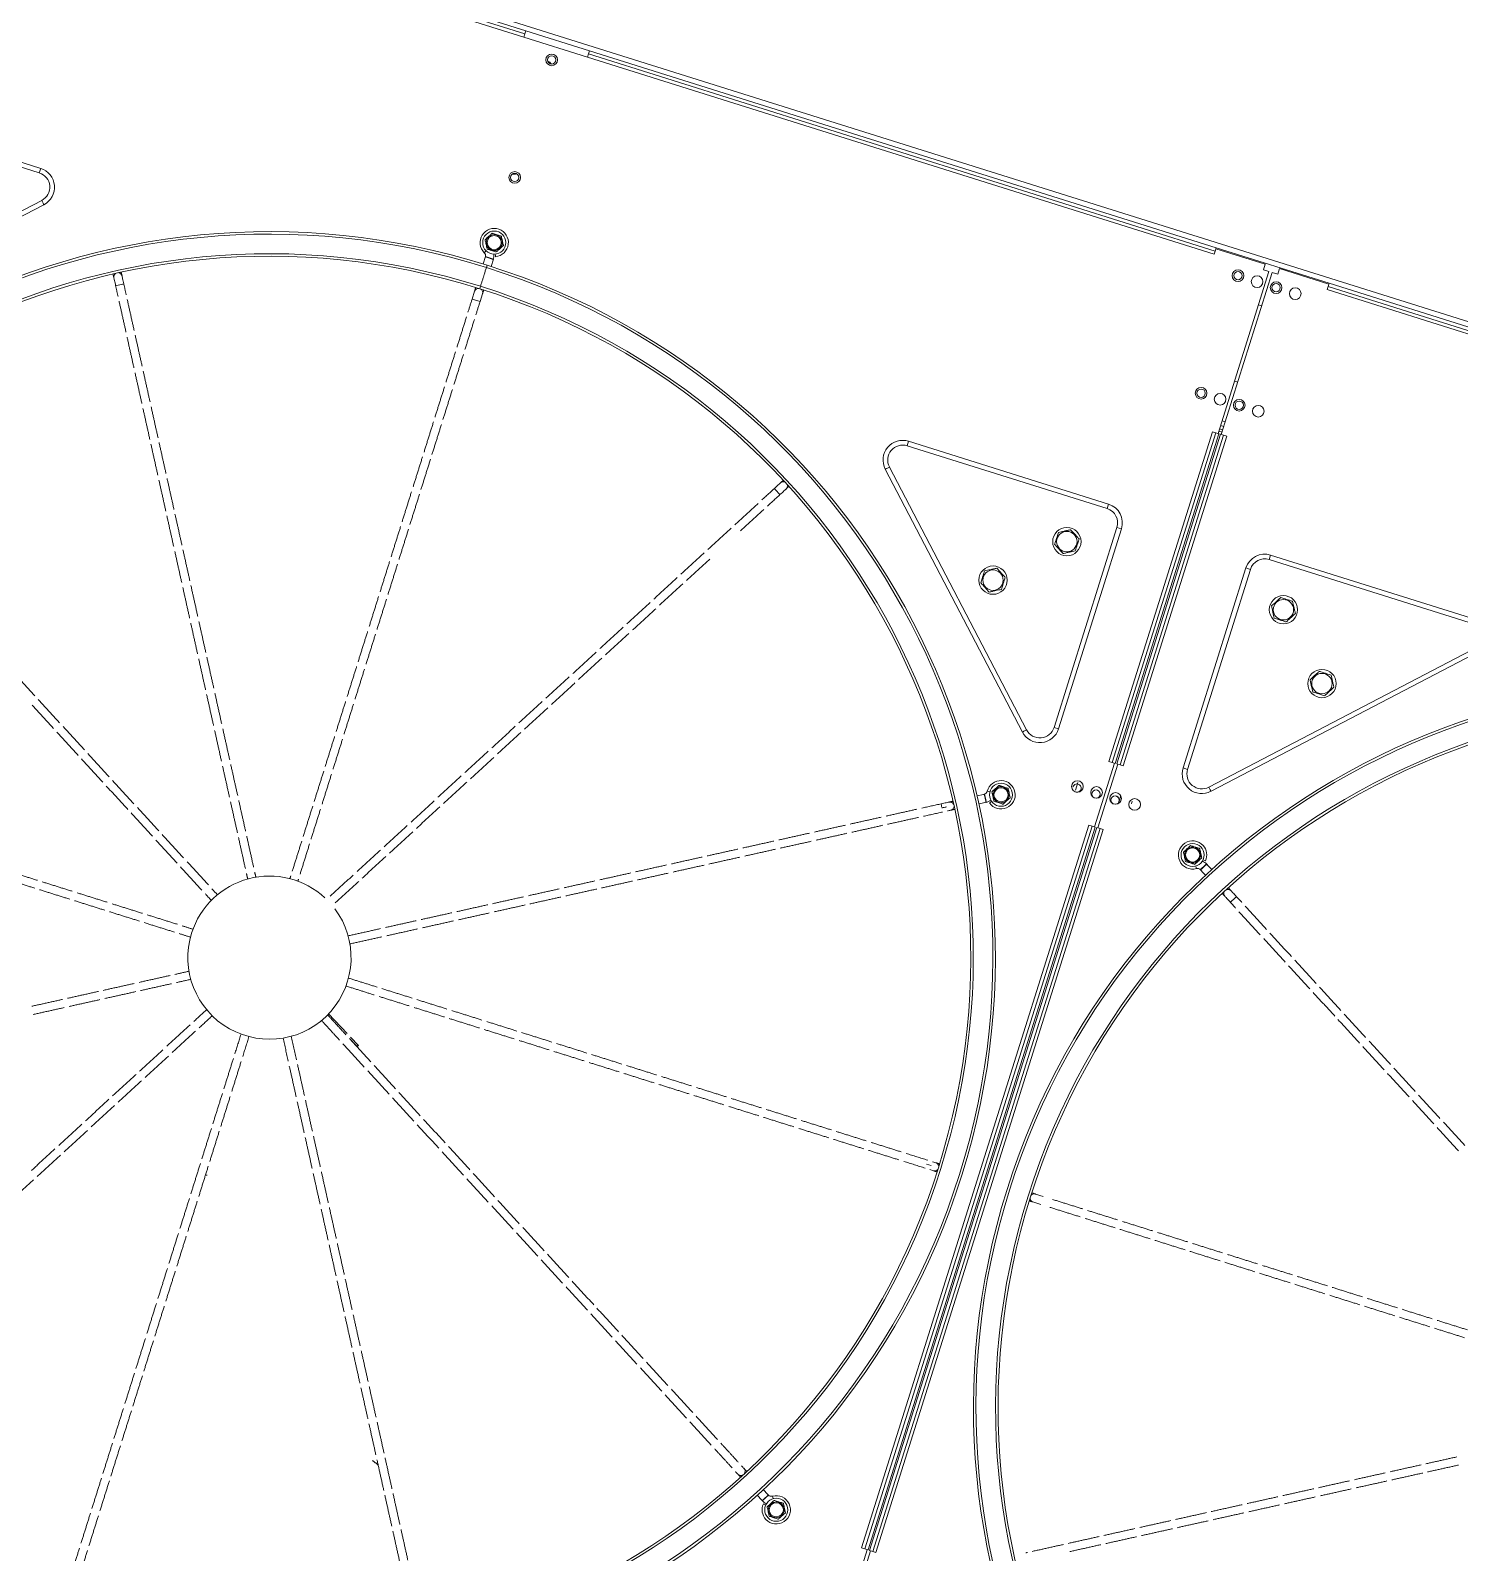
# Model space of a CAD drawing. Header units: metres. Extents: x -17822 to 152406, y -4219 to 19791.
# Drawn here: x 117108.5 to 117194.3, y 6414 to 6505.3 of the extents above; entities that cross this region are included whole.
import ezdxf

# ---------------------------------------------------------------- set-up
doc = ezdxf.new("R2010")
doc.units = ezdxf.units.M
doc.header["$LTSCALE"] = 100
doc.header["$MEASUREMENT"] = 0
doc.layers.get('0').update_dxf_attribs({"color": 9, "lineweight": 9})
doc.layers.add('Chiller', color=32, linetype='Continuous', lineweight=9)

# ---------------------------------------------------------------- blocks, each defined once
blk = doc.blocks.new('Chiller')
at = {"layer": 'Chiller', "linetype": 'Continuous'}
for p, q in [((142.038, 194.088), (653.75, 33.229)), ((487.179, 85.067), (524.814, 73.237)), ((487.239, 85.258), (524.874, 73.427)), ((524.754, 73.046), (487.119, 84.876)), ((524.814, 73.237), (524.754, 73.046)), ((524.874, 73.427), (524.814, 73.237)), ((524.874, 73.427), (528.69, 72.228)), ((524.754, 73.046), (528.57, 71.846)), ((528.69, 72.228), (528.63, 72.037)), ((528.69, 72.228), (566.324, 60.397)), ((528.57, 71.846), (528.63, 72.037)), ((566.204, 60.016), (528.57, 71.846)), ((528.63, 72.037), (566.264, 60.206)), ((483.65, 68.671), (495.656, 64.897)), ((495.741, 65.166), (483.735, 68.941)), ((495.741, 65.166), (495.656, 64.897)), ((495.803, 63.24), (480.022, 55.008)), ((480.153, 54.757), (495.934, 62.989)), ((566.324, 60.397), (566.264, 60.206)), ((569.265, 59.417), (566.308, 60.346)), ((569.265, 59.417), (566.308, 60.346)), ((566.324, 60.397), (573.097, 58.268)), ((566.324, 60.397), (573.097, 58.268)), ((522.446, 59.87), (522.308, 59.429)), ((522.441, 59.852), (522.918, 59.702)), ((522.446, 59.87), (522.923, 59.72)), ((522.785, 59.28), (522.923, 59.72)), ((566.204, 60.016), (566.264, 60.206)), ((569.265, 59.417), (569.161, 59.086)), ((569.265, 59.417), (569.161, 59.086)), ((522.265, 58.459), (522.31, 58.602)), ((522.323, 58.644), (522.31, 58.602)), ((522.323, 58.644), (522.368, 58.787)), ((522.381, 58.829), (522.368, 58.787)), ((522.381, 58.829), (522.426, 58.972)), ((522.439, 59.014), (522.426, 58.972)), ((522.439, 59.014), (522.484, 59.157)), ((522.502, 59.212), (522.484, 59.157)), ((522.502, 59.212), (522.546, 59.355)), ((569.492, 58.982), (566.433, 49.252)), ((569.492, 58.982), (566.433, 49.252)), ((569.689, 58.92), (566.63, 49.189)), ((569.689, 58.92), (566.63, 49.189)), ((569.161, 59.086), (569.492, 58.982)), ((569.161, 59.086), (569.492, 58.982)), ((570.02, 58.816), (569.689, 58.92)), ((570.02, 58.816), (569.689, 58.92)), ((570.124, 59.147), (570.02, 58.816)), ((570.124, 59.147), (570.02, 58.816)), ((570.124, 59.147), (573.081, 58.217)), ((570.124, 59.147), (573.081, 58.217)), ((521.794, 57.794), (521.646, 57.324)), ((522.148, 58.089), (522.103, 57.946)), ((522.123, 57.174), (522.271, 57.644)), ((522.148, 58.089), (522.193, 58.232)), ((522.207, 58.274), (522.193, 58.232)), ((522.207, 58.274), (522.251, 58.417)), ((522.265, 58.459), (522.251, 58.417)), ((572.977, 57.887), (573.037, 58.077)), ((610.611, 46.056), (572.977, 57.887)), ((573.097, 58.268), (573.037, 58.077)), ((573.037, 58.077), (610.671, 46.247)), ((573.097, 58.268), (610.731, 46.438)), ((521.646, 57.324), (522.123, 57.174)), ((568.862, 56.979), (569.06, 56.917)), ((568.862, 56.979), (569.06, 56.917)), ((567.422, 52.4), (567.62, 52.338)), ((567.422, 52.4), (567.62, 52.338)), ((566.102, 49.356), (559.88, 29.561)), ((566.102, 49.356), (559.88, 29.561)), ((566.102, 49.356), (566.293, 49.296)), ((566.102, 49.356), (566.293, 49.296)), ((566.675, 49.333), (566.478, 49.395)), ((566.675, 49.333), (566.478, 49.395)), ((566.72, 49.476), (566.523, 49.538)), ((566.72, 49.476), (566.523, 49.538)), ((566.583, 49.729), (566.78, 49.666)), ((566.583, 49.729), (566.78, 49.666)), ((566.673, 50.015), (566.87, 49.953)), ((566.673, 50.015), (566.87, 49.953)), ((547.855, 48.784), (547.771, 48.514)), ((559.777, 44.74), (547.771, 48.514)), ((559.862, 45.01), (547.855, 48.784)), ((566.293, 49.296), (560.071, 29.501)), ((566.293, 49.296), (560.071, 29.501)), ((566.484, 49.236), (560.261, 29.441)), ((566.484, 49.236), (560.261, 29.441)), ((560.357, 29.411), (566.579, 49.206)), ((560.357, 29.411), (566.579, 49.206)), ((560.548, 29.351), (566.77, 49.146)), ((560.548, 29.351), (566.77, 49.146)), ((560.738, 29.291), (566.961, 49.086)), ((560.738, 29.291), (566.961, 49.086)), ((566.293, 49.296), (566.484, 49.236)), ((566.293, 49.296), (566.484, 49.236)), ((566.579, 49.206), (566.484, 49.236)), ((566.579, 49.206), (566.484, 49.236)), ((566.77, 49.146), (566.579, 49.206)), ((566.77, 49.146), (566.579, 49.206)), ((566.961, 49.086), (566.77, 49.146)), ((566.961, 49.086), (566.77, 49.146)), ((546.452, 47.109), (554.684, 31.328)), ((546.703, 47.239), (554.935, 31.459)), ((559.862, 45.01), (559.777, 44.74)), ((556.591, 31.605), (560.366, 43.611)), ((556.861, 31.52), (560.636, 43.527)), ((560.366, 43.611), (560.636, 43.527)), ((568.109, 41.177), (564.335, 29.171)), ((568.379, 41.092), (568.109, 41.177)), ((569.592, 41.951), (569.508, 41.681)), ((569.508, 41.681), (581.514, 37.907)), ((581.599, 38.177), (569.592, 41.951)), ((564.605, 29.086), (568.379, 41.092)), ((581.661, 36.25), (565.88, 28.018)), ((566.011, 27.767), (581.791, 35.999)), ((556.591, 31.605), (556.861, 31.52)), ((560.21, 29.457), (559.011, 25.641)), ((560.21, 29.457), (559.011, 25.641)), ((560.408, 29.395), (559.208, 25.579)), ((560.408, 29.395), (559.208, 25.579)), ((560.071, 29.501), (559.88, 29.561)), ((560.071, 29.501), (559.88, 29.561)), ((560.261, 29.441), (560.071, 29.501)), ((560.261, 29.441), (560.071, 29.501)), ((560.548, 29.351), (560.357, 29.411)), ((560.548, 29.351), (560.357, 29.411)), ((560.548, 29.351), (560.738, 29.291)), ((560.548, 29.351), (560.738, 29.291)), ((564.605, 29.086), (564.335, 29.171)), ((558.018, 28.306), (557.871, 27.839)), ((558.018, 28.306), (557.871, 27.839)), ((560.594, 27.496), (560.49, 27.167)), ((560.49, 27.167), (560.447, 27.029)), ((561.275, 27.178), (561.228, 27.026)), ((558.68, 25.745), (545.035, -17.661)), ((558.68, 25.745), (545.035, -17.661)), ((558.871, 25.685), (545.226, -17.721)), ((558.871, 25.685), (545.226, -17.721)), ((559.062, 25.625), (545.417, -17.781)), ((559.062, 25.625), (545.417, -17.781)), ((545.512, -17.811), (559.157, 25.595)), ((545.512, -17.811), (559.157, 25.595)), ((558.68, 25.745), (558.871, 25.685)), ((558.68, 25.745), (558.871, 25.685)), ((558.871, 25.685), (559.062, 25.625)), ((558.871, 25.685), (559.062, 25.625)), ((559.348, 25.535), (559.157, 25.595)), ((559.348, 25.535), (559.157, 25.595)), ((545.703, -17.871), (559.348, 25.535)), ((545.703, -17.871), (559.348, 25.535)), ((545.894, -17.931), (559.539, 25.475)), ((559.539, 25.475), (559.348, 25.535)), ((559.539, 25.475), (559.348, 25.535)), ((513.024, 14.402), (514.144, 13.22)), ((514.071, 13.152), (514.015, 13.211)), ((514.675, 12.513), (514.279, 12.931)), ((514.352, 13), (514.817, 12.509)), ((514.732, 12.429), (514.817, 12.509)), ((549.499, 5.465), (549.285, 5.532)), ((549.068, 5.338), (548.925, 5.383)), ((549.068, 5.338), (549.211, 5.293)), ((549.136, 5.055), (549.349, 4.988)), ((555.315, 3.112), (555.785, 2.964)), ((555.935, 3.441), (555.465, 3.589)), ((539.681, -14.549), (539.723, -14.7)), ((545.366, -17.765), (544.166, -21.581)), ((545.366, -17.765), (544.166, -21.581)), ((545.563, -17.827), (544.364, -21.643)), ((545.564, -17.827), (544.364, -21.643)), ((545.226, -17.721), (545.035, -17.661)), ((545.226, -17.721), (545.035, -17.661)), ((545.226, -17.721), (545.417, -17.781)), ((545.226, -17.721), (545.417, -17.781)), ((545.703, -17.871), (545.512, -17.811)), ((545.703, -17.871), (545.512, -17.811)), ((545.703, -17.871), (545.894, -17.931)), ((545.703, -17.871), (545.894, -17.931))]:
    blk.add_line(p, q, dxfattribs=at)
at = {"layer": 'Chiller', "linetype": 'Continuous', "flags": 128}
for points in [[(495.934, 62.989), (495.925, 63.006), (495.913, 63.028), (495.899, 63.055), (495.883, 63.086), (495.865, 63.122), (495.845, 63.159), (495.824, 63.199), (495.803, 63.24)], [(522.377, 60.106), (522.391, 60.119), (522.429, 60.158), (522.486, 60.216), (522.487, 60.218)], [(500.136, 58.601), (500.141, 58.579), (500.149, 58.543), (500.16, 58.495), (500.173, 58.434), (500.189, 58.365), (500.206, 58.288), (500.224, 58.205), (500.243, 58.121)], [(500.731, 58.229), (500.712, 58.314), (500.694, 58.396), (500.677, 58.473), (500.661, 58.543), (500.648, 58.603), (500.637, 58.652), (500.629, 58.688), (500.624, 58.71)], [(500.731, 58.229), (500.713, 58.225), (500.66, 58.213), (500.58, 58.196), (500.487, 58.175), (500.394, 58.154), (500.315, 58.137), (500.262, 58.125), (500.243, 58.121), (500.243, 58.121)], [(546.452, 47.109), (546.469, 47.117), (546.491, 47.129), (546.518, 47.143), (546.549, 47.159), (546.584, 47.178), (546.622, 47.197), (546.662, 47.218), (546.703, 47.239)], [(540.157, 46.283), (540.14, 46.268), (540.113, 46.243), (540.076, 46.209), (540.031, 46.167), (539.978, 46.119), (539.92, 46.065), (539.858, 46.009), (539.794, 45.95)], [(540.132, 45.581), (540.119, 45.595), (540.083, 45.635), (540.028, 45.695), (539.963, 45.766), (539.898, 45.836), (539.843, 45.896), (539.807, 45.936), (539.794, 45.95), (539.794, 45.95)], [(540.132, 45.581), (540.196, 45.64), (540.258, 45.697), (540.316, 45.751), (540.369, 45.799), (540.414, 45.84), (540.451, 45.874), (540.478, 45.899), (540.495, 45.914)], [(554.935, 31.459), (554.894, 31.437), (554.854, 31.417), (554.817, 31.397), (554.781, 31.378), (554.75, 31.362), (554.723, 31.348), (554.701, 31.336), (554.684, 31.328)], [(552.411, 27.596), (552.241, 27.558), (552.077, 27.522), (551.96, 27.496)], [(552.392, 27.592), (552.397, 27.573), (552.408, 27.52), (552.426, 27.441), (552.447, 27.348), (552.467, 27.254), (552.485, 27.175), (552.497, 27.122), (552.501, 27.104)], [(552.411, 27.596), (552.415, 27.577), (552.427, 27.525), (552.444, 27.445), (552.465, 27.352), (552.486, 27.259), (552.504, 27.179), (552.515, 27.127), (552.519, 27.108), (552.519, 27.108)], [(552.58, 27.773), (552.599, 27.769), (552.651, 27.755), (552.73, 27.735), (552.732, 27.734)], [(565.88, 28.018), (565.901, 27.977), (565.922, 27.937), (565.942, 27.9), (565.96, 27.864), (565.976, 27.833), (565.99, 27.806), (566.002, 27.784), (566.011, 27.767)], [(550.286, 27.123), (550.264, 27.118), (550.228, 27.11), (550.179, 27.099), (550.119, 27.086), (550.049, 27.07), (549.972, 27.053), (549.89, 27.035), (549.805, 27.016)], [(549.805, 27.016), (549.809, 26.997), (549.821, 26.945), (549.839, 26.865), (549.86, 26.772)], [(549.987, 26.8), (549.931, 26.788), (549.883, 26.777), (549.851, 26.77), (549.84, 26.768)], [(550.133, 26.833), (550.122, 26.83), (550.09, 26.823), (550.043, 26.813), (549.987, 26.8)], [(550.187, 26.589), (550.228, 26.598), (550.288, 26.611), (550.337, 26.622), (550.373, 26.63), (550.395, 26.635)], [(552.068, 27.008), (552.186, 27.034), (552.35, 27.07), (552.519, 27.108)], [(552.711, 27.067), (552.727, 27.078), (552.771, 27.11), (552.837, 27.157), (552.839, 27.158)], [(565.371, 23.068), (565.385, 23.081), (565.425, 23.117), (565.485, 23.172), (565.556, 23.237), (565.626, 23.302), (565.686, 23.356), (565.726, 23.393), (565.74, 23.406), (565.74, 23.406)], [(565.371, 23.068), (565.489, 22.94), (565.603, 22.816), (565.684, 22.727)], [(565.384, 23.054), (565.398, 23.067), (565.438, 23.103), (565.498, 23.158), (565.568, 23.223), (565.639, 23.288), (565.699, 23.343), (565.739, 23.379), (565.753, 23.392)], [(565.679, 23.593), (565.662, 23.6), (565.613, 23.623), (565.539, 23.656), (565.537, 23.658)], [(566.052, 23.065), (565.971, 23.154), (565.857, 23.278), (565.74, 23.406)], [(566.844, 21.464), (566.859, 21.448), (566.884, 21.42), (566.917, 21.384), (566.959, 21.338), (567.007, 21.286), (567.061, 21.227), (567.118, 21.165), (567.176, 21.101)], [(567.176, 21.101), (567.19, 21.114), (567.23, 21.151), (567.29, 21.206), (567.361, 21.27), (567.431, 21.335), (567.491, 21.39), (567.531, 21.427), (567.545, 21.44), (567.545, 21.44)], [(567.545, 21.44), (567.486, 21.503), (567.429, 21.566), (567.376, 21.624), (567.328, 21.676), (567.286, 21.722), (567.252, 21.759), (567.227, 21.786), (567.212, 21.802)], [(537.971, -12.888), (537.955, -12.871), (537.93, -12.844), (537.897, -12.807), (537.855, -12.762), (537.827, -12.731)], [(537.458, -13.069), (537.487, -13.1), (537.528, -13.145), (537.562, -13.182), (537.587, -13.209), (537.602, -13.226)], [(538.762, -14.489), (538.843, -14.577), (538.957, -14.701), (539.074, -14.829)], [(539.43, -14.477), (539.416, -14.49), (539.376, -14.527), (539.316, -14.582), (539.246, -14.646), (539.175, -14.711), (539.115, -14.766), (539.076, -14.803), (539.062, -14.815)], [(539.443, -14.491), (539.429, -14.504), (539.389, -14.541), (539.329, -14.596), (539.258, -14.66), (539.188, -14.725), (539.128, -14.78), (539.088, -14.816), (539.074, -14.829), (539.074, -14.829)], [(539.443, -14.491), (539.325, -14.363), (539.211, -14.239), (539.13, -14.151)], [(539.135, -15.016), (539.152, -15.024), (539.201, -15.046), (539.275, -15.08), (539.278, -15.081)]]:
    blk.add_lwpolyline(points, dxfattribs=at)
at = {"layer": 'Chiller', "linetype": 'Continuous'}
for centre, radius in [((526.422, 71.683), 0.35), ((526.422, 71.683), 0.25), ((524.203, 64.623), 0.35), ((524.203, 64.623), 0.25), ((522.973, 60.712), 0.693), ((522.973, 60.712), 0.477), ((522.973, 60.712), 0.425), ((567.633, 58.728), 0.35), ((567.633, 58.728), 0.35), ((567.633, 58.728), 0.25), ((567.633, 58.728), 0.25), ((568.778, 58.368), 0.35), ((568.778, 58.368), 0.35), ((569.923, 58.008), 0.35), ((569.923, 58.008), 0.35), ((569.923, 58.008), 0.25), ((569.923, 58.008), 0.25), ((571.068, 57.648), 0.35), ((571.068, 57.648), 0.35), ((565.414, 51.668), 0.35), ((565.414, 51.668), 0.35), ((565.414, 51.668), 0.25), ((565.414, 51.668), 0.25), ((566.559, 51.308), 0.35), ((566.559, 51.308), 0.35), ((567.704, 50.949), 0.35), ((567.704, 50.949), 0.35), ((567.704, 50.949), 0.25), ((567.704, 50.949), 0.25), ((568.849, 50.589), 0.35), ((568.849, 50.589), 0.35), ((557.355, 42.759), 0.85), ((557.355, 42.759), 0.612), ((552.922, 40.446), 0.85), ((552.922, 40.446), 0.612), ((570.36, 38.671), 0.85), ((570.36, 38.671), 0.612), ((572.673, 34.238), 0.85), ((572.673, 34.238), 0.612), ((557.992, 28.057), 0.35), ((557.992, 28.057), 0.35), ((553.403, 27.561), 0.693), ((553.403, 27.561), 0.477), ((553.403, 27.561), 0.425), ((559.137, 27.698), 0.35), ((559.137, 27.698), 0.35), ((559.107, 27.602), 0.25), ((559.107, 27.602), 0.25), ((560.282, 27.338), 0.35), ((560.282, 27.338), 0.35), ((560.252, 27.242), 0.25), ((561.426, 26.978), 0.35), ((564.906, 23.945), 0.693), ((564.906, 23.945), 0.477), ((564.906, 23.945), 0.425), ((539.908, -15.368), 0.693), ((539.908, -15.368), 0.477), ((539.908, -15.368), 0.425)]:
    blk.add_circle(centre, radius, dxfattribs=at)
for centre, radius, start, end in [((526.081, 71.266), 0.35, 28.95558, 72.54012), ((495.387, 64.038), 0.9, 297.54925, 72.54925), ((495.387, 64.038), 1.183, 297.54925, 72.54925), ((524.162, 65.16), 0.35, 252.55859, 296.14273), ((509.478, 17.783), 43.578, 72.54925, 252.54925), ((522.973, 60.712), 0.85, 275.51356, 225.51356), ((509.478, 17.783), 43.428, 72.54925, 252.54925), ((509.478, 17.783), 42.25, 72.54925, 252.54925), ((509.478, 17.783), 42.1, 72.54925, 252.54925), ((522.202, 59.927), 0.25, 342.54925, 45.51356), ((522.202, 59.927), 0.75, 342.54925, 7.07068), ((473.727, 55.178), 49.55, 5.42887, 5.61042), ((509.478, 17.783), 43.578, 252.54925, 72.54925), ((509.478, 17.783), 43.428, 252.54925, 72.54925), ((500.376, 58.654), 0.246, 124.71115, 192.34225), ((500.384, 58.656), 0.246, 12.7809, 80.37388), ((509.478, 17.783), 42.25, 252.54925, 72.54925), ((509.478, 17.783), 42.1, 252.54925, 72.54925), ((522.029, 57.718), 0.247, 87.14706, 162.19174), ((522.034, 57.716), 0.247, 342.91859, 57.93963), ((547.501, 47.656), 1.183, 72.54925, 207.54925), ((547.501, 47.656), 0.9, 72.54925, 207.54925), ((540.322, 46.101), 0.246, 64.71938, 132.32286), ((540.328, 46.095), 0.246, 312.77661, 20.36701), ((559.507, 43.881), 1.183, 342.54925, 72.54925), ((559.507, 43.881), 0.9, 342.54925, 72.54925), ((569.238, 40.823), 1.183, 72.54925, 162.54925), ((569.238, 40.823), 0.9, 72.54925, 162.54925), ((595.336, -9.207), 43.578, 72.54925, 252.54925), ((595.336, -9.207), 43.428, 72.54925, 252.54925), ((595.336, -9.207), 42.25, 72.54925, 252.54925), ((595.336, -9.207), 42.1, 72.54925, 252.54925), ((555.733, 31.875), 1.183, 207.54925, 342.54925), ((555.733, 31.875), 0.9, 207.54925, 342.54925), ((553.403, 27.561), 0.85, 215.51356, 165.51356), ((565.463, 28.816), 1.183, 162.54925, 297.54925), ((565.463, 28.816), 0.9, 162.54925, 297.54925), ((552.338, 27.836), 0.25, 282.54925, 345.51356), ((557.962, 27.962), 0.25, 260.8805, 162.54925), ((560.252, 27.242), 0.25, 342.54925, 239.67532), ((550.338, 26.881), 0.247, 27.15168, 102.18891), ((550.339, 26.876), 0.247, 282.90103, 357.96039), ((552.338, 27.836), 0.75, 282.54925, 307.06641), ((564.906, 23.945), 0.85, 42.54925, 285.51356), ((564.906, 23.945), 0.85, 335.51356, 42.54925), ((505.651, 6.705), 61.707, 15.43275, 15.57852), ((565.2, 22.885), 0.25, 42.54925, 105.51356), ((565.2, 22.885), 0.75, 42.54925, 67.06927), ((509.478, 17.783), 4.9, 47.14917, 162.54925), ((567.027, 21.63), 0.247, 147.12786, 222.20774), ((567.031, 21.634), 0.247, 42.89048, 117.96594), ((509.478, 17.783), 4.9, 162.54925, 36.71004), ((514.748, 12.582), 0.1, 223.43925, 313.43925), ((549.422, 5.223), 0.246, 252.77012, 320.38486), ((549.424, 5.23), 0.246, 4.71365, 72.32838), ((555.39, 3.347), 0.246, 184.72157, 252.32046), ((555.392, 3.354), 0.246, 72.77805, 140.37694), ((537.783, -13.057), 0.247, 222.91122, 297.94632), ((537.787, -13.054), 0.247, 327.13852, 42.19665), ((539.908, -15.368), 0.85, 222.54925, 105.51356), ((539.614, -14.308), 0.25, 222.54925, 285.51356), ((539.908, -15.368), 0.85, 155.51356, 222.54925), ((539.614, -14.308), 0.75, 222.54925, 247.06998)]:
    blk.add_arc(centre, radius, start, end, dxfattribs=at)
for points, knots in [([(522.422, 60.885), (522.437, 60.899), (522.479, 60.938), (522.559, 61.011), (522.661, 61.105), (522.761, 61.197), (522.823, 61.253), (522.848, 61.276)], [0, 0, 0, 0, 0.111318, 0.325265, 0.540888, 0.820939, 1, 1, 1, 1]), ([(522.848, 61.276), (522.866, 61.27), (522.922, 61.252), (523.025, 61.22), (523.157, 61.178), (523.287, 61.138), (523.367, 61.112), (523.398, 61.102)], [0, 0, 0, 0, 0.1112877, 0.3252305, 0.5408352, 0.8208977, 1, 1, 1, 1]), ([(522.548, 60.322), (522.545, 60.332), (522.536, 60.373), (522.515, 60.47), (522.48, 60.625), (522.448, 60.769), (522.428, 60.861), (522.423, 60.882), (522.422, 60.885)], [0, 0, 0, 0, 0.061533, 0.243712, 0.500216, 0.869735, 0.981557, 1, 1, 1, 1]), ([(523.098, 60.149), (523.08, 60.154), (523.024, 60.172), (522.921, 60.204), (522.789, 60.246), (522.659, 60.287), (522.579, 60.312), (522.548, 60.322)], [0, 0, 0, 0, 0.111362, 0.325305, 0.54091, 0.820973, 1, 1, 1, 1]), ([(523.524, 60.539), (523.509, 60.526), (523.467, 60.486), (523.387, 60.413), (523.285, 60.319), (523.185, 60.228), (523.123, 60.171), (523.098, 60.149)], [0, 0, 0, 0, 0.111356, 0.325272, 0.540886, 0.820939, 1, 1, 1, 1]), ([(523.398, 61.102), (523.401, 61.092), (523.41, 61.051), (523.431, 60.954), (523.466, 60.8), (523.498, 60.656), (523.518, 60.563), (523.523, 60.542), (523.524, 60.539)], [0, 0, 0, 0, 0.061533, 0.243721, 0.500216, 0.869734, 0.981565, 1, 1, 1, 1]), ([(556.848, 43.312), (556.821, 43.226), (556.757, 43.022), (556.679, 42.775), (556.632, 42.626), (556.623, 42.596)], [0, 0, 0, 0, 0.3636822, 0.8678538, 1, 1, 1, 1]), ([(557.58, 43.475), (557.517, 43.461), (557.388, 43.432), (557.139, 43.377), (556.961, 43.337), (556.848, 43.312)], [0, 0, 0, 0, 0.264862, 0.535466, 1, 1, 1, 1]), ([(558.088, 42.922), (558.044, 42.97), (557.955, 43.067), (557.782, 43.255), (557.659, 43.39), (557.58, 43.475)], [0, 0, 0, 0, 0.264844, 0.535433, 1, 1, 1, 1]), ([(556.623, 42.596), (556.667, 42.548), (556.756, 42.451), (556.928, 42.263), (557.052, 42.128), (557.13, 42.043)], [0, 0, 0, 0, 0.2648624, 0.5354617, 1, 1, 1, 1]), ([(557.13, 42.043), (557.194, 42.057), (557.322, 42.086), (557.572, 42.141), (557.75, 42.181), (557.863, 42.206)], [0, 0, 0, 0, 0.264901, 0.53549, 1, 1, 1, 1]), ([(557.863, 42.206), (557.873, 42.237), (557.919, 42.385), (557.997, 42.632), (558.061, 42.836), (558.088, 42.922)], [0, 0, 0, 0, 0.1321462, 0.6363178, 1, 1, 1, 1]), ([(553.147, 41.162), (553.084, 41.148), (552.955, 41.119), (552.706, 41.064), (552.527, 41.024), (552.415, 40.999)], [0, 0, 0, 0, 0.264847, 0.535435, 1, 1, 1, 1]), ([(553.655, 40.609), (553.611, 40.657), (553.522, 40.754), (553.349, 40.942), (553.225, 41.077), (553.147, 41.162)], [0, 0, 0, 0, 0.264861, 0.535463, 1, 1, 1, 1]), ([(552.415, 40.999), (552.405, 40.968), (552.358, 40.82), (552.281, 40.573), (552.217, 40.369), (552.19, 40.283)], [0, 0, 0, 0, 0.13214, 0.636315, 1, 1, 1, 1]), ([(552.19, 40.283), (552.234, 40.235), (552.323, 40.138), (552.495, 39.95), (552.619, 39.815), (552.697, 39.73)], [0, 0, 0, 0, 0.264901, 0.53549, 1, 1, 1, 1]), ([(553.43, 39.893), (553.457, 39.979), (553.521, 40.183), (553.599, 40.43), (553.645, 40.579), (553.655, 40.609)], [0, 0, 0, 0, 0.363685, 0.86786, 1, 1, 1, 1]), ([(552.697, 39.73), (552.761, 39.744), (552.889, 39.773), (553.138, 39.828), (553.317, 39.868), (553.43, 39.893)], [0, 0, 0, 0, 0.264862, 0.535466, 1, 1, 1, 1]), ([(570.197, 39.403), (570.149, 39.359), (570.052, 39.27), (569.864, 39.097), (569.729, 38.974), (569.644, 38.896)], [0, 0, 0, 0, 0.264855, 0.535471, 1, 1, 1, 1]), ([(570.913, 39.178), (570.882, 39.188), (570.734, 39.234), (570.487, 39.312), (570.283, 39.376), (570.197, 39.403)], [0, 0, 0, 0, 0.1321493, 0.636286, 1, 1, 1, 1]), ([(569.644, 38.896), (569.658, 38.832), (569.687, 38.704), (569.743, 38.454), (569.782, 38.276), (569.807, 38.163)], [0, 0, 0, 0, 0.2648571, 0.5354742, 1, 1, 1, 1]), ([(570.523, 37.938), (570.571, 37.982), (570.668, 38.071), (570.856, 38.244), (570.991, 38.367), (571.076, 38.446)], [0, 0, 0, 0, 0.2648796, 0.5354574, 1, 1, 1, 1]), ([(571.076, 38.446), (571.062, 38.509), (571.034, 38.638), (570.978, 38.887), (570.938, 39.065), (570.913, 39.178)], [0, 0, 0, 0, 0.264884, 0.53546, 1, 1, 1, 1]), ([(569.807, 38.163), (569.893, 38.136), (570.097, 38.072), (570.344, 37.994), (570.493, 37.948), (570.523, 37.938)], [0, 0, 0, 0, 0.363714, 0.867851, 1, 1, 1, 1]), ([(572.51, 34.97), (572.462, 34.926), (572.365, 34.837), (572.177, 34.664), (572.042, 34.541), (571.957, 34.463)], [0, 0, 0, 0, 0.264878, 0.535454, 1, 1, 1, 1]), ([(573.226, 34.745), (573.14, 34.772), (572.936, 34.836), (572.689, 34.914), (572.541, 34.96), (572.51, 34.97)], [0, 0, 0, 0, 0.363714, 0.867851, 1, 1, 1, 1]), ([(573.389, 34.012), (573.375, 34.076), (573.346, 34.204), (573.291, 34.454), (573.251, 34.632), (573.226, 34.745)], [0, 0, 0, 0, 0.264862, 0.535477, 1, 1, 1, 1]), ([(571.957, 34.463), (571.971, 34.399), (572, 34.271), (572.055, 34.021), (572.095, 33.843), (572.12, 33.73)], [0, 0, 0, 0, 0.264878, 0.535454, 1, 1, 1, 1]), ([(572.836, 33.505), (572.884, 33.549), (572.981, 33.638), (573.169, 33.811), (573.304, 33.934), (573.389, 34.012)], [0, 0, 0, 0, 0.264862, 0.535477, 1, 1, 1, 1]), ([(572.12, 33.73), (572.151, 33.72), (572.299, 33.674), (572.546, 33.596), (572.75, 33.532), (572.836, 33.505)], [0, 0, 0, 0, 0.1321493, 0.636286, 1, 1, 1, 1]), ([(552.852, 27.734), (552.86, 27.741), (552.891, 27.77), (552.964, 27.837), (553.081, 27.944), (553.19, 28.043), (553.259, 28.107), (553.275, 28.122), (553.278, 28.124)], [0, 0, 0, 0, 0.061533, 0.243712, 0.500216, 0.869734, 0.981565, 1, 1, 1, 1]), ([(552.978, 27.17), (552.973, 27.19), (552.961, 27.246), (552.937, 27.352), (552.907, 27.487), (552.878, 27.62), (552.859, 27.702), (552.852, 27.734)], [0, 0, 0, 0, 0.111318, 0.325274, 0.540888, 0.820939, 1, 1, 1, 1]), ([(553.278, 28.124), (553.297, 28.118), (553.352, 28.101), (553.455, 28.069), (553.587, 28.027), (553.717, 27.986), (553.797, 27.961), (553.828, 27.951)], [0, 0, 0, 0, 0.1112877, 0.3252305, 0.5408352, 0.8208977, 1, 1, 1, 1]), ([(553.828, 27.951), (553.833, 27.932), (553.845, 27.875), (553.869, 27.77), (553.899, 27.634), (553.928, 27.502), (553.947, 27.42), (553.954, 27.388)], [0, 0, 0, 0, 0.111318, 0.325265, 0.540888, 0.820939, 1, 1, 1, 1]), ([(553.529, 26.997), (553.51, 27.003), (553.454, 27.02), (553.351, 27.053), (553.219, 27.095), (553.089, 27.135), (553.009, 27.16), (552.978, 27.17)], [0, 0, 0, 0, 0.111362, 0.325227, 0.540913, 0.820897, 1, 1, 1, 1]), ([(553.954, 27.388), (553.946, 27.38), (553.915, 27.352), (553.842, 27.285), (553.725, 27.178), (553.617, 27.078), (553.547, 27.014), (553.531, 26.999), (553.529, 26.997)], [0, 0, 0, 0, 0.061533, 0.243712, 0.500216, 0.869735, 0.981557, 1, 1, 1, 1]), ([(564.355, 24.118), (564.37, 24.131), (564.412, 24.17), (564.492, 24.244), (564.594, 24.337), (564.694, 24.429), (564.756, 24.486), (564.78, 24.508)], [0, 0, 0, 0, 0.111319, 0.325235, 0.540889, 0.820901, 1, 1, 1, 1]), ([(564.481, 23.554), (564.476, 23.574), (564.464, 23.63), (564.44, 23.736), (564.41, 23.871), (564.38, 24.004), (564.362, 24.086), (564.355, 24.118)], [0, 0, 0, 0, 0.111318, 0.325274, 0.540888, 0.820939, 1, 1, 1, 1]), ([(564.78, 24.508), (564.791, 24.505), (564.831, 24.493), (564.926, 24.463), (565.076, 24.415), (565.217, 24.371), (565.307, 24.343), (565.328, 24.336), (565.331, 24.335)], [0, 0, 0, 0, 0.061496, 0.243656, 0.500221, 0.869749, 0.981504, 1, 1, 1, 1]), ([(565.457, 23.772), (565.442, 23.758), (565.399, 23.719), (565.32, 23.646), (565.217, 23.552), (565.117, 23.46), (565.055, 23.403), (565.031, 23.381)], [0, 0, 0, 0, 0.111356, 0.325272, 0.540886, 0.820939, 1, 1, 1, 1]), ([(565.331, 24.335), (565.335, 24.316), (565.348, 24.259), (565.372, 24.154), (565.402, 24.018), (565.431, 23.886), (565.45, 23.804), (565.457, 23.772)], [0, 0, 0, 0, 0.111319, 0.325226, 0.540849, 0.820901, 1, 1, 1, 1]), ([(565.031, 23.381), (565.021, 23.384), (564.981, 23.397), (564.886, 23.427), (564.735, 23.474), (564.595, 23.519), (564.504, 23.547), (564.483, 23.553), (564.481, 23.554)], [0, 0, 0, 0, 0.0615681, 0.2437281, 0.5002132, 0.8697422, 0.9815728, 1, 1, 1, 1]), ([(539.357, -15.195), (539.372, -15.182), (539.415, -15.142), (539.495, -15.069), (539.597, -14.975), (539.697, -14.884), (539.759, -14.827), (539.783, -14.805)], [0, 0, 0, 0, 0.111314, 0.32527, 0.540888, 0.820939, 1, 1, 1, 1]), ([(539.483, -15.759), (539.479, -15.739), (539.466, -15.683), (539.442, -15.577), (539.412, -15.442), (539.383, -15.309), (539.365, -15.227), (539.357, -15.195)], [0, 0, 0, 0, 0.111314, 0.32527, 0.540883, 0.820939, 1, 1, 1, 1]), ([(539.783, -14.805), (539.793, -14.808), (539.833, -14.82), (539.928, -14.85), (540.079, -14.898), (540.22, -14.942), (540.31, -14.97), (540.331, -14.977), (540.334, -14.978)], [0, 0, 0, 0, 0.0615681, 0.2437281, 0.5002132, 0.8697422, 0.9815728, 1, 1, 1, 1]), ([(540.334, -14.978), (540.338, -14.997), (540.35, -15.054), (540.374, -15.159), (540.404, -15.295), (540.434, -15.427), (540.452, -15.509), (540.459, -15.541)], [0, 0, 0, 0, 0.111318, 0.32527, 0.540888, 0.820939, 1, 1, 1, 1]), ([(540.034, -15.932), (540.024, -15.928), (539.983, -15.916), (539.888, -15.886), (539.738, -15.839), (539.597, -15.794), (539.507, -15.766), (539.486, -15.759), (539.483, -15.759)], [0, 0, 0, 0, 0.0615681, 0.2437281, 0.5002132, 0.8697422, 0.9815728, 1, 1, 1, 1]), ([(540.459, -15.541), (540.444, -15.555), (540.402, -15.594), (540.322, -15.667), (540.22, -15.761), (540.12, -15.853), (540.058, -15.91), (540.034, -15.932)], [0, 0, 0, 0, 0.111318, 0.325274, 0.540888, 0.820939, 1, 1, 1, 1])]:
    blk.add_open_spline(points, degree=3, knots=knots, dxfattribs=at)
for points in [[(500.087, 58.822), (500.136, 58.601)], [(500.624, 58.71), (500.575, 58.931)], [(500.243, 58.121), (500.386, 57.48)], [(500.875, 57.584), (500.731, 58.229)], [(521.865, 58.02), (521.794, 57.794)], [(522.271, 57.644), (522.342, 57.87)], [(500.449, 57.193), (500.863, 55.338)], [(501.351, 55.443), (500.939, 57.293)], [(521.646, 57.324), (521.398, 56.536)], [(521.874, 56.381), (522.123, 57.174)], [(521.308, 56.249), (520.739, 54.44)], [(521.215, 54.287), (521.785, 56.1)], [(500.928, 55.041), (501.341, 53.189)], [(501.831, 53.29), (501.416, 55.151)], [(520.649, 54.153), (520.079, 52.341)], [(520.554, 52.184), (521.124, 53.996)], [(501.405, 52.902), (501.819, 51.042)], [(502.307, 51.15), (501.895, 53)], [(519.989, 52.052), (519.419, 50.24)], [(519.897, 50.092), (520.466, 51.902)], [(501.884, 50.747), (502.296, 48.899)], [(502.786, 48.996), (502.373, 50.854)], [(519.331, 49.96), (518.759, 48.139)], [(519.235, 47.989), (519.805, 49.799)], [(502.362, 48.602), (502.773, 46.753)], [(503.265, 46.846), (502.852, 48.702)], [(518.669, 47.855), (518.099, 46.041)], [(518.575, 45.887), (519.147, 47.706)], [(502.84, 46.454), (503.254, 44.596)], [(503.744, 44.696), (503.33, 46.554)], [(518.009, 45.755), (517.44, 43.946)], [(539.794, 45.95), (539.043, 45.26)], [(540.323, 46.436), (540.157, 46.283)], [(540.495, 45.914), (540.662, 46.068)], [(517.916, 43.792), (518.486, 45.605)], [(538.82, 45.056), (537.421, 43.772)], [(539.382, 44.893), (540.132, 45.581)], [(503.318, 44.305), (503.73, 42.457)], [(504.221, 42.55), (503.806, 44.415)], [(537.756, 43.401), (539.157, 44.687)], [(517.352, 43.664), (516.78, 41.846)], [(517.257, 41.695), (517.825, 43.502)], [(537.202, 43.571), (535.802, 42.286)], [(503.796, 42.16), (504.209, 40.303)], [(504.699, 40.403), (504.285, 42.262)], [(535.579, 42.081), (534.182, 40.799)], [(516.691, 41.562), (516.122, 39.752)], [(516.596, 39.591), (517.166, 41.405)], [(534.514, 40.425), (535.917, 41.712)], [(533.965, 40.599), (532.565, 39.314)], [(532.892, 38.936), (534.292, 40.221)], [(504.274, 40.012), (504.686, 38.162)], [(505.177, 38.255), (504.762, 40.12)], [(516.03, 39.458), (515.463, 37.655)], [(515.935, 37.49), (516.505, 39.303)], [(532.338, 39.106), (530.939, 37.822)], [(531.277, 37.453), (532.67, 38.732)], [(504.752, 37.863), (505.164, 36.013)], [(505.656, 36.105), (505.24, 37.972)], [(530.723, 37.624), (529.322, 36.337)], [(515.373, 37.369), (514.802, 35.551)], [(515.276, 35.393), (515.845, 37.203)], [(529.651, 35.96), (531.05, 37.245)], [(505.229, 35.72), (505.642, 33.866)], [(506.134, 33.958), (505.72, 35.818)], [(529.096, 36.13), (527.701, 34.849)], [(528.03, 34.473), (529.429, 35.757)], [(495.393, 33.498), (494.105, 34.901)], [(514.712, 35.265), (514.143, 33.455)], [(514.616, 33.293), (515.185, 35.105)], [(527.476, 34.643), (526.078, 33.36)], [(526.411, 32.987), (527.81, 34.271)], [(495.223, 32.943), (496.507, 31.544)], [(496.875, 31.883), (495.591, 33.282)], [(505.707, 33.574), (506.121, 31.712)], [(506.612, 31.81), (506.198, 33.669)], [(514.053, 33.169), (513.484, 31.359)], [(513.955, 31.191), (514.525, 33.006)], [(525.856, 33.156), (524.455, 31.87)], [(524.79, 31.499), (526.193, 32.787)], [(496.707, 31.327), (497.993, 29.926)], [(498.366, 30.258), (497.084, 31.656)], [(506.185, 31.428), (506.598, 29.572)], [(507.09, 29.661), (506.676, 31.523)], [(524.239, 31.671), (522.836, 30.384)], [(523.17, 30.012), (524.568, 31.295)], [(513.392, 31.067), (512.823, 29.259)], [(513.295, 29.092), (513.865, 30.905)], [(522.613, 30.179), (521.216, 28.897)], [(498.191, 29.71), (499.475, 28.311)], [(499.861, 28.631), (498.573, 30.033)], [(506.663, 29.277), (507.077, 27.42)], [(507.569, 27.511), (507.154, 29.374)], [(521.55, 28.525), (522.944, 29.804)], [(501.344, 27.014), (500.059, 28.414)], [(512.733, 28.969), (512.165, 27.163)], [(512.636, 26.995), (513.205, 28.806)], [(520.997, 28.696), (519.597, 27.411)], [(499.682, 28.085), (500.969, 26.683)], [(519.926, 27.034), (521.322, 28.316)], [(502.836, 25.389), (501.548, 26.792)], [(507.141, 27.131), (507.555, 25.274)], [(508.045, 25.371), (507.633, 27.224)], [(512.074, 26.876), (511.504, 25.06)], [(511.974, 24.889), (512.544, 26.704)], [(519.374, 27.206), (517.977, 25.924)], [(518.302, 25.544), (519.705, 26.831)], [(548.351, 26.692), (546.498, 26.28)], [(549.805, 27.016), (548.646, 26.758)], [(548.744, 26.267), (549.894, 26.523)], [(550.517, 27.174), (550.286, 27.123)], [(550.395, 26.635), (550.626, 26.686)], [(501.167, 26.468), (502.452, 25.068)], [(517.755, 25.72), (516.356, 24.436)], [(544.06, 25.737), (542.201, 25.323)], [(546.198, 26.213), (544.342, 25.8)], [(544.444, 25.31), (546.311, 25.726)], [(546.593, 25.789), (548.45, 26.202)], [(502.659, 24.842), (503.937, 23.451)], [(504.323, 23.769), (503.039, 25.168)], [(507.618, 24.991), (508.032, 23.131)], [(508.526, 23.212), (508.112, 25.071)], [(511.414, 24.774), (510.846, 22.969)], [(516.685, 24.059), (518.086, 25.345)], [(539.76, 24.78), (537.903, 24.367)], [(541.901, 25.257), (540.053, 24.845)], [(540.151, 24.355), (542.01, 24.768)], [(542.304, 24.834), (544.154, 25.246)], [(511.314, 22.789), (511.885, 24.605)], [(516.135, 24.233), (514.738, 22.951)], [(515.053, 22.561), (516.46, 23.853)], [(535.464, 23.824), (533.61, 23.411)], [(537.608, 24.301), (535.762, 23.89)], [(535.857, 23.399), (537.713, 23.812)], [(538.013, 23.879), (539.864, 24.291)], [(495.547, 22.425), (493.73, 22.996)], [(504.141, 23.227), (505.426, 21.828)], [(505.811, 22.148), (504.529, 23.544)], [(508.659, 22.614), (508.592, 22.916)], [(531.171, 22.868), (529.312, 22.454)], [(533.322, 23.347), (531.462, 22.933)], [(531.566, 22.444), (533.418, 22.856)], [(533.71, 22.921), (535.571, 23.335)], [(493.57, 22.522), (495.381, 21.953)], [(497.639, 21.767), (495.831, 22.335)], [(508.096, 22.843), (508.171, 22.506)], [(510.757, 22.686), (510.707, 22.527)], [(511.184, 22.377), (511.222, 22.498)], [(514.512, 22.743), (513.119, 21.465)], [(513.428, 21.07), (514.837, 22.363)], [(529.018, 22.389), (527.163, 21.976)], [(529.41, 21.964), (531.27, 22.378)], [(567.212, 21.802), (567.052, 21.977)], [(495.672, 21.861), (497.483, 21.292)], [(497.771, 21.201), (499.585, 20.631)], [(499.741, 21.106), (497.93, 21.676)], [(505.626, 21.61), (505.985, 21.219)], [(506.353, 21.557), (506.017, 21.923)], [(524.727, 21.434), (522.873, 21.021)], [(526.876, 21.912), (525.023, 21.499)], [(525.116, 21.008), (526.975, 21.422)], [(527.269, 21.487), (529.126, 21.901)], [(566.683, 21.639), (566.844, 21.464)], [(567.176, 21.101), (567.488, 20.762)], [(567.855, 21.102), (567.545, 21.44)], [(499.867, 20.542), (501.679, 19.973)], [(501.846, 20.444), (500.029, 21.016)], [(503.947, 19.784), (502.134, 20.354)], [(520.431, 20.477), (518.58, 20.065)], [(522.582, 20.956), (520.727, 20.543)], [(520.827, 20.053), (522.679, 20.466)], [(522.974, 20.531), (524.83, 20.944)], [(567.69, 20.542), (568.971, 19.146)], [(569.347, 19.476), (568.057, 20.881)], [(501.962, 19.884), (503.773, 19.314)], [(504.061, 19.224), (504.735, 19.012)], [(504.885, 19.489), (504.233, 19.694)], [(516.146, 19.524), (514.201, 19.09)], [(518.289, 20.001), (516.438, 19.589)], [(516.516, 19.094), (518.376, 19.508)], [(518.673, 19.574), (520.532, 19.988)], [(570.835, 17.855), (569.549, 19.257)], [(514.309, 18.602), (516.227, 19.029)], [(569.176, 18.923), (570.466, 17.517)], [(572.325, 16.232), (571.041, 17.631)], [(503.515, 16.712), (501.654, 16.298)], [(504.647, 16.964), (503.804, 16.776)], [(503.893, 16.284), (504.756, 16.476)], [(515.941, 16.014), (514.222, 16.554)], [(570.667, 17.299), (571.95, 15.901)], [(499.203, 15.752), (497.352, 15.34)], [(501.358, 16.232), (499.496, 15.817)], [(499.598, 15.328), (501.451, 15.74)], [(501.741, 15.805), (503.592, 16.217)], [(514.072, 16.077), (515.773, 15.542)], [(518.047, 15.352), (516.23, 15.923)], [(572.152, 15.681), (573.439, 14.278)], [(573.812, 14.612), (572.523, 16.016)], [(497.057, 15.274), (495.204, 14.862)], [(495.299, 14.371), (497.156, 14.784)], [(497.452, 14.85), (499.301, 15.262)], [(505.704, 14.658), (504.932, 13.949)], [(516.062, 15.452), (517.873, 14.882)], [(518.158, 14.793), (519.979, 14.22)], [(520.137, 14.695), (518.327, 15.264)], [(504.714, 13.749), (503.307, 12.458)], [(505.252, 13.564), (506.042, 14.29)], [(512.603, 14.009), (513.682, 12.833)], [(514.07, 13.151), (512.972, 14.347)], [(520.258, 14.133), (522.082, 13.559)], [(522.233, 14.036), (520.42, 14.606)], [(524.329, 13.377), (522.522, 13.945)], [(573.635, 14.065), (574.928, 12.657)], [(575.297, 12.994), (574.014, 14.392)], [(503.636, 12.081), (505.029, 13.36)], [(507.772, 13.19), (507.402, 12.013)], [(507.871, 11.837), (508.249, 13.04)], [(510.297, 12.952), (510.605, 11.571)], [(511.099, 11.651), (510.785, 13.061)], [(515.561, 11.526), (514.275, 12.927)], [(522.364, 13.47), (524.172, 12.902)], [(524.463, 12.811), (526.276, 12.241)], [(526.433, 12.716), (524.618, 13.286)], [(503.084, 12.253), (501.683, 10.967)], [(513.882, 12.616), (515.171, 11.212)], [(526.557, 12.152), (528.376, 11.58)], [(528.532, 12.056), (526.715, 12.627)], [(530.629, 11.396), (528.812, 11.967)], [(575.128, 12.439), (576.412, 11.04)], [(576.785, 11.373), (575.503, 12.77)], [(502.01, 10.589), (503.41, 11.874)], [(507.313, 11.728), (506.742, 9.912)], [(507.211, 9.737), (507.782, 11.554)], [(510.671, 11.273), (511.084, 9.418)], [(511.577, 9.506), (511.164, 11.361)], [(515.378, 10.986), (516.664, 9.585)], [(517.046, 9.908), (515.761, 11.309)], [(528.666, 11.489), (530.469, 10.923)], [(532.724, 10.738), (530.915, 11.307)], [(578.273, 9.752), (576.987, 11.153)], [(501.465, 10.767), (500.059, 9.477)], [(500.393, 9.104), (501.786, 10.383)], [(530.757, 10.832), (532.57, 10.262)], [(532.858, 10.172), (534.679, 9.599)], [(534.824, 10.078), (533.011, 10.647)], [(576.618, 10.816), (577.901, 9.417)], [(499.842, 9.278), (498.441, 7.992)], [(506.65, 9.62), (506.081, 7.809)], [(506.554, 7.646), (507.122, 9.453)], [(512.054, 7.361), (511.64, 9.221)], [(516.867, 9.364), (518.153, 7.963)], [(518.533, 8.289), (517.244, 9.693)], [(534.962, 9.51), (536.766, 8.943)], [(536.919, 9.419), (535.113, 9.987)], [(539.022, 8.758), (537.206, 9.329)], [(578.1, 9.201), (579.389, 7.796)], [(579.759, 8.133), (578.477, 9.529)], [(498.773, 7.617), (500.172, 8.901)], [(511.15, 9.122), (511.563, 7.266)], [(537.054, 8.852), (538.869, 8.282)], [(541.125, 8.097), (539.305, 8.669)], [(498.22, 7.788), (496.824, 6.507)], [(497.15, 6.127), (498.549, 7.412)], [(505.991, 7.524), (505.422, 5.712)], [(505.894, 5.546), (506.463, 7.358)], [(518.353, 7.745), (519.64, 6.343)], [(520.02, 6.669), (518.734, 8.07)], [(539.149, 8.194), (540.972, 7.621)], [(541.258, 7.531), (543.064, 6.963)], [(543.218, 7.439), (541.412, 8.007)], [(545.315, 6.78), (543.504, 7.349)], [(579.591, 7.577), (580.878, 6.174)], [(581.251, 6.508), (579.963, 7.911)], [(511.627, 6.979), (512.042, 5.114)], [(512.531, 5.218), (512.12, 7.066)], [(521.503, 5.052), (520.219, 6.451)], [(543.351, 6.873), (545.164, 6.303)], [(547.417, 6.119), (545.602, 6.69)], [(496.596, 6.297), (495.194, 5.011)], [(495.531, 4.641), (496.931, 5.926)], [(519.847, 6.118), (521.131, 4.718)], [(545.451, 6.213), (547.271, 5.641)], [(547.559, 5.55), (548.849, 5.145)], [(548.999, 5.622), (547.703, 6.029)], [(505.331, 5.425), (504.76, 3.608)], [(505.234, 3.448), (505.802, 5.255)], [(505.729, 4.726), (505.668, 4.723)], [(512.105, 4.83), (512.519, 2.971)], [(513.01, 3.066), (512.596, 4.926)], [(522.995, 3.427), (521.706, 4.832)], [(549.349, 4.988), (549.565, 4.92)], [(549.715, 5.397), (549.499, 5.465)], [(493.907, 3.151), (495.309, 4.438)], [(521.334, 4.497), (522.614, 3.102)], [(555.465, 3.589), (555.249, 3.657)], [(504.67, 3.32), (504.101, 1.512)], [(504.573, 1.345), (505.144, 3.162)], [(513.487, 0.923), (513.075, 2.775)], [(522.822, 2.877), (524.108, 1.475)], [(524.48, 1.809), (523.195, 3.21)], [(555.099, 3.18), (555.315, 3.112)], [(556.339, 2.79), (558.163, 2.217)], [(558.315, 2.693), (556.502, 3.263)], [(512.583, 2.686), (512.998, 0.819)], [(558.449, 2.127), (560.257, 1.559)], [(560.406, 2.036), (558.602, 2.603)], [(562.512, 1.374), (560.691, 1.946)], [(504.011, 1.225), (503.44, -0.59)], [(503.916, -0.746), (504.483, 1.06)], [(524.306, 1.26), (525.593, -0.143)], [(525.971, 0.185), (524.686, 1.585)], [(560.543, 1.469), (562.359, 0.898)], [(564.614, 0.713), (562.799, 1.284)], [(513.062, 0.534), (513.475, -1.324)], [(513.967, -1.232), (513.554, 0.624)], [(562.645, 0.808), (564.461, 0.237)], [(564.743, 0.148), (566.556, -0.422)], [(566.701, 0.057), (564.894, 0.625)], [(503.35, -0.878), (502.782, -2.685)], [(525.794, -0.362), (527.082, -1.764)], [(527.454, -1.43), (526.166, -0.027)], [(566.836, -0.509), (568.644, -1.078)], [(568.81, -0.606), (566.992, -0.034)], [(570.905, -1.265), (569.096, -0.696)], [(503.256, -2.845), (503.825, -1.032)], [(513.54, -1.613), (513.954, -3.477)], [(514.444, -3.373), (514.03, -1.515)], [(528.946, -3.056), (527.657, -1.651)], [(568.932, -1.168), (570.754, -1.741)], [(573.002, -1.924), (571.194, -1.355)], [(527.289, -1.99), (528.568, -3.384)], [(571.041, -1.832), (572.848, -2.399)], [(573.136, -2.49), (574.948, -3.06)], [(575.104, -2.585), (573.287, -2.013)], [(577.206, -3.245), (575.392, -2.675)], [(502.69, -2.978), (502.119, -4.793)], [(502.596, -4.944), (503.165, -3.133)], [(528.771, -3.605), (530.058, -5.007)], [(530.432, -4.675), (529.143, -3.271)], [(575.235, -3.15), (577.051, -3.721)], [(579.297, -3.903), (577.485, -3.333)], [(514.019, -3.768), (514.432, -5.62)], [(514.922, -5.523), (514.508, -3.664)], [(577.333, -3.809), (579.147, -4.38)], [(579.428, -4.468), (581.239, -5.037)], [(581.404, -4.565), (579.588, -3.994)], [(502.03, -5.077), (501.462, -6.885)], [(501.934, -7.048), (502.506, -5.23)], [(530.258, -5.224), (531.543, -6.624)], [(531.916, -6.291), (530.633, -4.894)], [(514.497, -5.912), (514.911, -7.774)], [(515.399, -7.666), (514.987, -5.816)], [(501.371, -7.174), (500.8, -8.989)], [(531.75, -6.85), (533.033, -8.248)], [(533.401, -7.909), (532.117, -6.511)], [(501.276, -9.142), (501.845, -7.332)], [(514.974, -8.056), (515.388, -9.915)], [(515.877, -9.814), (515.464, -7.957)], [(534.895, -9.537), (533.609, -8.135)], [(533.237, -8.471), (534.521, -9.869)], [(500.71, -9.277), (500.141, -11.086)], [(500.617, -11.238), (501.187, -9.426)], [(536.379, -11.154), (535.094, -9.754)], [(515.452, -10.205), (515.866, -12.062)], [(516.357, -11.967), (515.944, -10.113)], [(534.72, -10.085), (536.004, -11.485)], [(500.052, -11.369), (499.482, -13.182)], [(499.955, -13.344), (500.527, -11.525)], [(536.211, -11.71), (537.255, -12.848)], [(537.624, -12.51), (536.582, -11.374)], [(516.002, -12.676), (515.666, -12.407)], [(515.932, -12.36), (516.344, -14.212)], [(516.835, -14.114), (516.42, -12.253)], [(578.623, -12.671), (576.766, -13.084)], [(580.764, -12.194), (578.906, -12.608)], [(579.014, -13.096), (580.869, -12.683)], [(499.391, -13.47), (498.822, -15.281)], [(499.297, -15.438), (499.867, -13.626)], [(537.602, -13.226), (537.763, -13.4)], [(538.131, -13.062), (537.971, -12.888)], [(574.32, -13.628), (572.469, -14.04)], [(576.471, -13.15), (574.622, -13.561)], [(574.721, -14.051), (576.578, -13.638)], [(576.863, -13.575), (578.721, -13.161)], [(516.408, -14.5), (516.822, -16.359)], [(517.312, -16.261), (516.898, -14.4)], [(570.029, -14.584), (568.173, -14.997)], [(572.178, -14.105), (570.324, -14.518)], [(570.419, -15.009), (572.271, -14.597)], [(572.577, -14.529), (574.425, -14.117)], [(567.884, -15.061), (566.023, -15.475)], [(568.273, -15.487), (570.133, -15.073)], [(498.731, -15.57), (498.162, -17.381)], [(498.636, -17.541), (499.206, -15.727)], [(563.59, -16.017), (561.736, -16.43)], [(565.733, -15.54), (563.881, -15.952)], [(563.976, -16.443), (565.833, -16.03)], [(566.132, -15.963), (567.983, -15.551)], [(516.886, -16.646), (517.301, -18.509)], [(517.789, -18.401), (517.376, -16.547)], [(559.287, -16.975), (557.438, -17.386)], [(561.44, -16.496), (559.585, -16.908)], [(559.693, -17.397), (561.547, -16.984)], [(561.835, -16.92), (563.693, -16.506)], [(498.07, -17.674), (497.502, -19.482)], [(497.978, -19.633), (498.548, -17.822)], [(554.991, -17.931), (554.9, -17.951)], [(557.15, -17.451), (555.28, -17.867)], [(557.539, -17.876), (559.394, -17.463)]]:
    blk.add_open_spline(points, degree=1, dxfattribs=at)

msp = doc.modelspace()

# ---------------------------------------------------------------- block references
at = {"color": 2}
msp.add_blockref('Chiller', (116613.334, 6431.896), dxfattribs=at)

doc.saveas('drawing.dxf')
